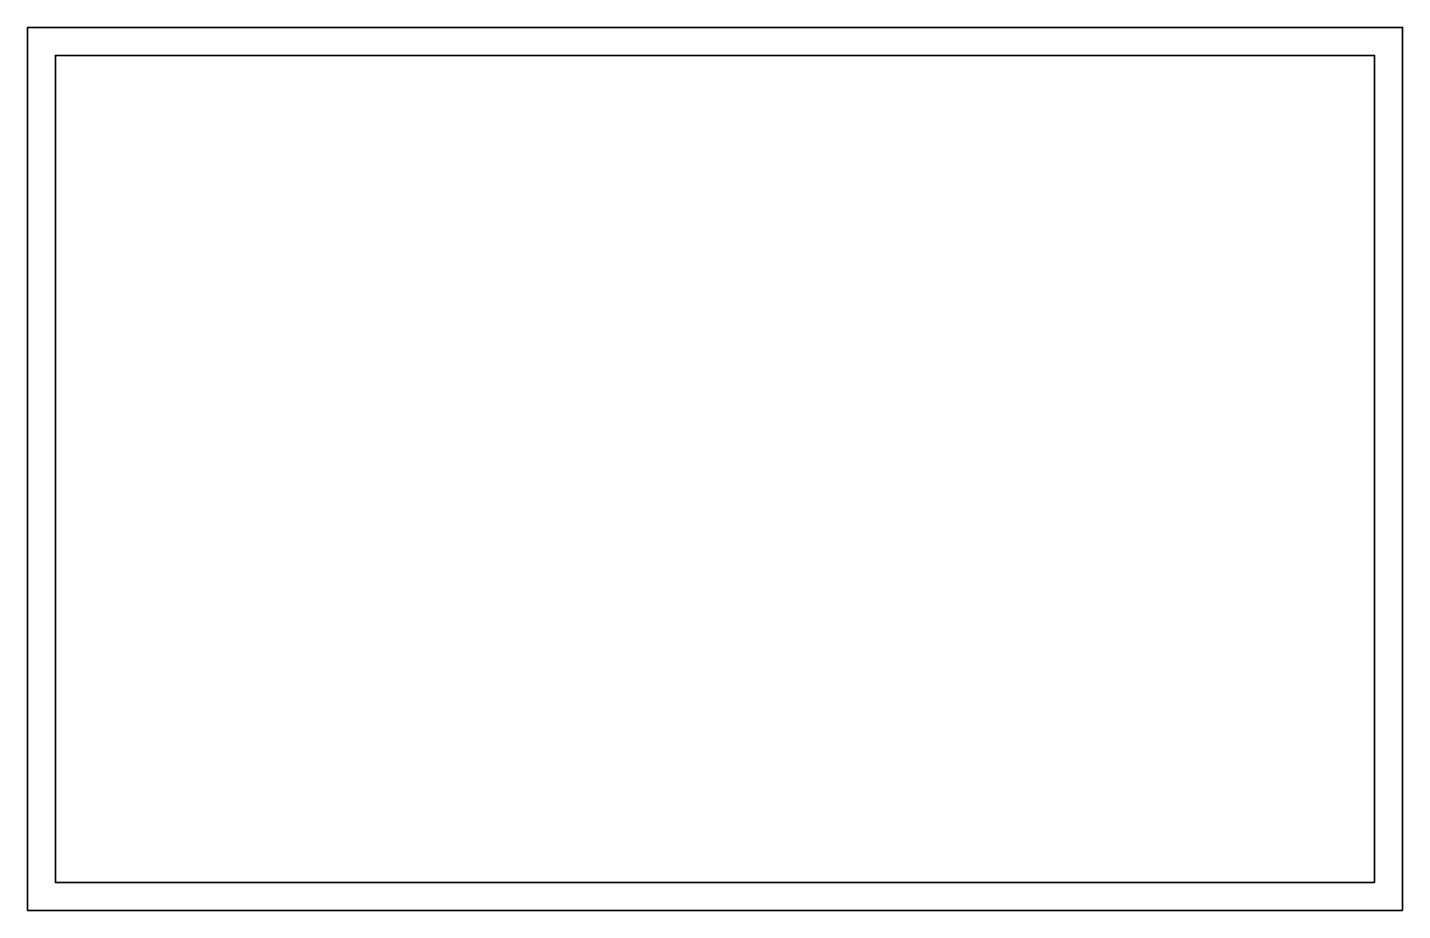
# Model space of a CAD drawing. Header units: millimetres. Extents: x -141 to 351, y -9 to 307.
import ezdxf

# ---------------------------------------------------------------- set-up
doc = ezdxf.new("R2010")
doc.units = ezdxf.units.MM
doc.header["$MEASUREMENT"] = 0
doc.layers.get('0').update_dxf_attribs({"lineweight": 0})
doc.layers.add('Safety', color=7, linetype='Continuous', lineweight=0)

msp = doc.modelspace()

# ---------------------------------------------------------------- linework, layer by layer
at = {"color": 250, "lineweight": 35, "true_color": 0x231f20}
msp.add_lwpolyline([(341.22, 0.52), (105.22, 0.52), (-130.78, 0.52), (-130.78, 148.52), (-130.78, 296.52), (105.22, 296.52), (341.22, 296.52), (341.22, 148.52)], close=True, dxfattribs=at)
at = {"layer": 'Safety', "color": 250, "lineweight": 35, "true_color": 0x231f20}
msp.add_lwpolyline([(351.22, -9.48), (-140.78, -9.48), (-140.78, 306.52), (351.22, 306.52)], close=True, dxfattribs=at)

doc.saveas('drawing.dxf')
